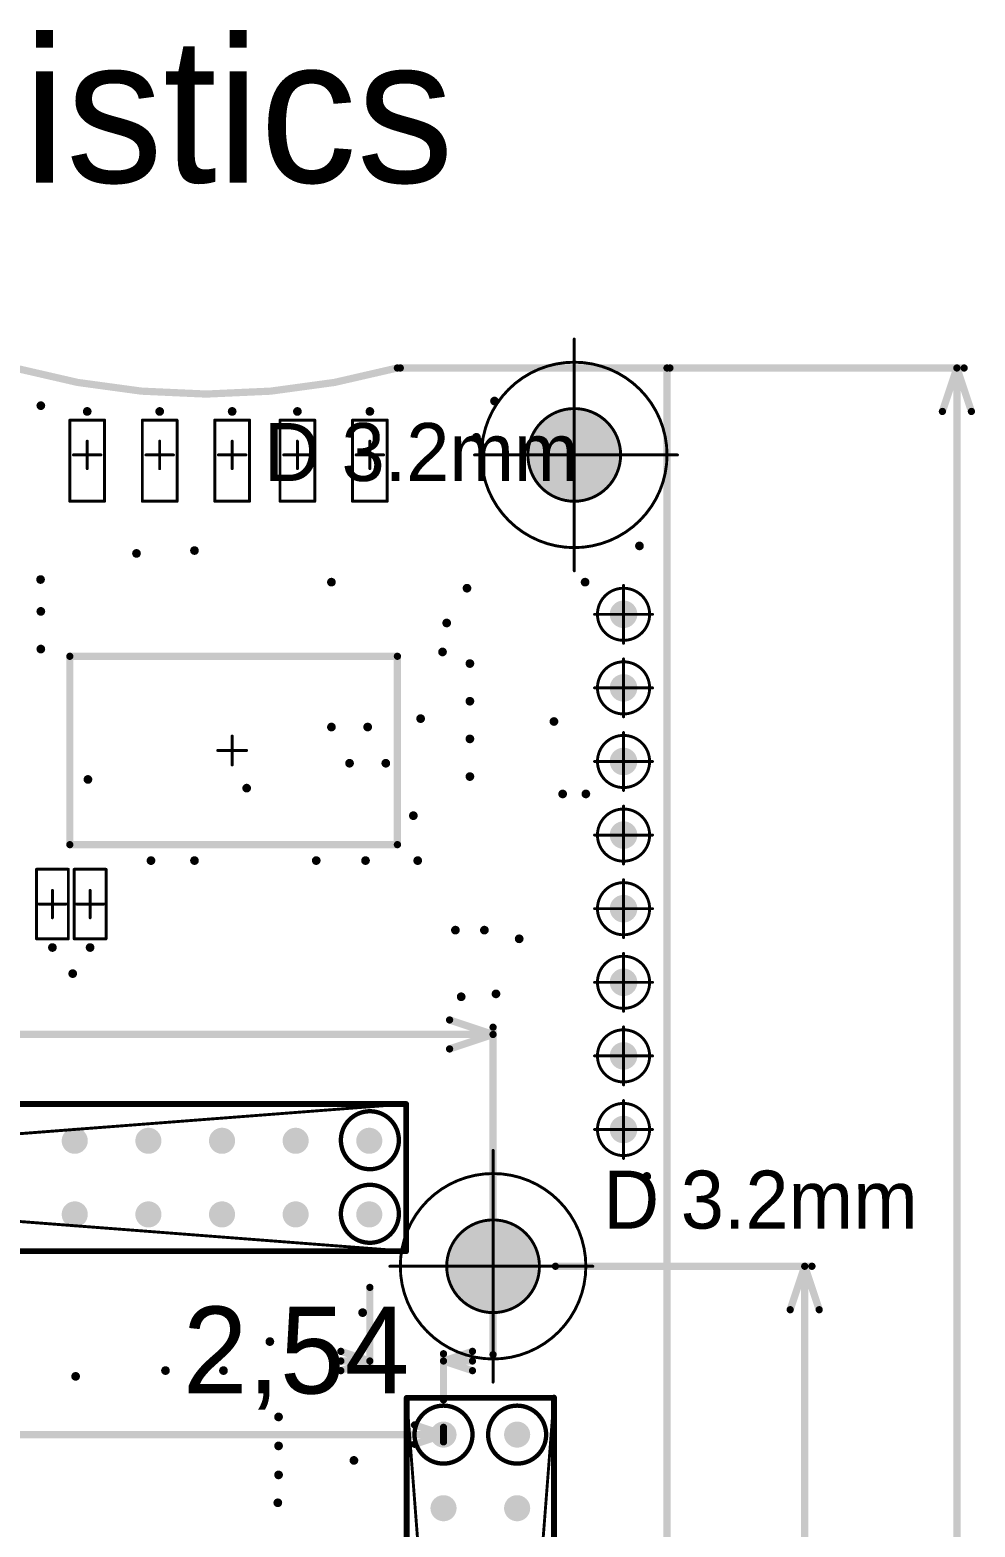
# Model space of a CAD drawing. Header units: millimetres. Extents: x 252 to 364, y 159 to 295.
# Drawn here: x 330.2 to 362.8, y 243.6 to 295.3 of the extents above; entities that cross this region are included whole.
import ezdxf

# ---------------------------------------------------------------- set-up
doc = ezdxf.new("R2010")
doc.units = ezdxf.units.MM
for name, color, linetype in [('Mechanical15', 56, 'Continuous'), ('Mechanical2', 216, 'Continuous'), ('PadHoleLayer', 156, 'Continuous'), ('ViaHoleLayer', 16, 'Continuous')]:
    doc.layers.add(name, color=color, linetype=linetype)

# ---------------------------------------------------------------- blocks, each defined once
blk = doc.blocks.new('TEST_POINT_THD_D1_8MM_5')
at = {"layer": 'Mechanical15', "const_width": 0.1}
for points in [[(0, 1), (0, -1)], [(1, 0), (-1, 0)]]:
    blk.add_lwpolyline(points, dxfattribs=at)
at = {"layer": 'Mechanical15'}
for points, const_width in [([(-0.025, 1, 1), (0.025, 1, 1)], 0.05), ([(0.9, 0, 1), (-0.9, 0, 1)], 0.1), ([(-1.025, 0, 1), (-0.975, 0, 1)], 0.05), ([(-0.925, 0, 1), (-0.875, 0, 1)], 0.05), ([(0.875, 0, 1), (0.925, 0, 1)], 0.05), ([(0.975, 0, 1), (1.025, 0, 1)], 0.05), ([(-0.025, -1, 1), (0.025, -1, 1)], 0.05)]:
    blk.add_lwpolyline(points, format="xyb", close=True, dxfattribs=dict(at, const_width=const_width))
at = {"layer": 'PadHoleLayer', "const_width": 0.475}
blk.add_lwpolyline([(-0.238, 0, 1), (0.238, 0, 1)], format="xyb", close=True, dxfattribs=at)
blk = doc.blocks.new('0603__1608__LED_12')
at = {"layer": 'Mechanical15', "const_width": 0.1}
for points in [[(1.6, 0.6), (-1.2, 0.6)], [(-1.2, -0.6), (-1.2, 0.6)], [(0, -0.475), (0, 0.475)], [(1.6, -0.6), (1.6, 0.6)], [(0.475, 0), (-0.475, 0)], [(1.6, -0.6), (-1.2, -0.6)]]:
    blk.add_lwpolyline(points, dxfattribs=at)
at = {"layer": 'Mechanical15', "const_width": 0.05}
for points in [[(-1.225, 0.6, 1), (-1.175, 0.6, 1)], [(-1.225, 0.6, 1), (-1.175, 0.6, 1)], [(-0.025, 0.475, 1), (0.025, 0.475, 1)], [(1.575, 0.6, 1), (1.625, 0.6, 1)], [(1.575, 0.6, 1), (1.625, 0.6, 1)], [(-0.5, 0, 1), (-0.45, 0, 1)], [(0.45, 0, 1), (0.5, 0, 1)], [(-0.025, -0.475, 1), (0.025, -0.475, 1)], [(-1.225, -0.6, 1), (-1.175, -0.6, 1)], [(-1.225, -0.6, 1), (-1.175, -0.6, 1)], [(1.575, -0.6, 1), (1.625, -0.6, 1)], [(1.575, -0.6, 1), (1.625, -0.6, 1)]]:
    blk.add_lwpolyline(points, format="xyb", close=True, dxfattribs=at)
blk = doc.blocks.new('0603__1608__33')
at = {"layer": 'Mechanical15', "const_width": 0.1}
for points in [[(-1.2, 0.55), (1.2, 0.55)], [(-1.2, 0.55), (-1.2, -0.55)], [(-1.2, 0.55), (1.2, 0.55)], [(0, 0.475), (0, -0.475)], [(1.2, 0.55), (1.2, -0.55)], [(-0.475, 0), (0.475, 0)], [(-1.2, -0.55), (1.2, -0.55)]]:
    blk.add_lwpolyline(points, dxfattribs=at)
at = {"layer": 'Mechanical15', "const_width": 0.05}
for points in [[(-1.225, 0.55, 1), (-1.175, 0.55, 1)], [(-1.225, 0.55, 1), (-1.175, 0.55, 1)], [(-1.225, 0.55, 1), (-1.175, 0.55, 1)], [(-0.025, 0.475, 1), (0.025, 0.475, 1)], [(1.175, 0.55, 1), (1.225, 0.55, 1)], [(1.175, 0.55, 1), (1.225, 0.55, 1)], [(1.175, 0.55, 1), (1.225, 0.55, 1)], [(-0.5, 0, 1), (-0.45, 0, 1)], [(0.45, 0, 1), (0.5, 0, 1)], [(-1.225, -0.55, 1), (-1.175, -0.55, 1)], [(-1.225, -0.55, 1), (-1.175, -0.55, 1)], [(-0.025, -0.475, 1), (0.025, -0.475, 1)], [(1.175, -0.55, 1), (1.225, -0.55, 1)], [(1.175, -0.55, 1), (1.225, -0.55, 1)]]:
    blk.add_lwpolyline(points, format="xyb", close=True, dxfattribs=at)
blk = doc.blocks.new('0603__1608__LED_76')
at = {"layer": 'Mechanical15', "const_width": 0.1}
for points in [[(1.6, 0.6), (-1.2, 0.6)], [(-1.2, -0.6), (-1.2, 0.6)], [(0, -0.475), (0, 0.475)], [(1.6, -0.6), (1.6, 0.6)], [(0.475, 0), (-0.475, 0)], [(1.6, -0.6), (-1.2, -0.6)]]:
    blk.add_lwpolyline(points, dxfattribs=at)
at = {"layer": 'Mechanical15', "const_width": 0.05}
for points in [[(-1.225, 0.6, 1), (-1.175, 0.6, 1)], [(-1.225, 0.6, 1), (-1.175, 0.6, 1)], [(-0.025, 0.475, 1), (0.025, 0.475, 1)], [(1.575, 0.6, 1), (1.625, 0.6, 1)], [(1.575, 0.6, 1), (1.625, 0.6, 1)], [(-0.5, 0, 1), (-0.45, 0, 1)], [(0.45, 0, 1), (0.5, 0, 1)], [(-0.025, -0.475, 1), (0.025, -0.475, 1)], [(-1.225, -0.6, 1), (-1.175, -0.6, 1)], [(-1.225, -0.6, 1), (-1.175, -0.6, 1)], [(1.575, -0.6, 1), (1.625, -0.6, 1)], [(1.575, -0.6, 1), (1.625, -0.6, 1)]]:
    blk.add_lwpolyline(points, format="xyb", close=True, dxfattribs=at)
blk = doc.blocks.new('0603__1608__LED_77')
at = {"layer": 'Mechanical15', "const_width": 0.1}
for points in [[(-1.2, -0.6), (-1.2, 0.6)], [(1.6, 0.6), (-1.2, 0.6)], [(0, -0.475), (0, 0.475)], [(1.6, -0.6), (1.6, 0.6)], [(0.475, 0), (-0.475, 0)], [(1.6, -0.6), (-1.2, -0.6)]]:
    blk.add_lwpolyline(points, dxfattribs=at)
at = {"layer": 'Mechanical15', "const_width": 0.05}
for points in [[(-1.225, 0.6, 1), (-1.175, 0.6, 1)], [(-1.225, 0.6, 1), (-1.175, 0.6, 1)], [(-0.025, 0.475, 1), (0.025, 0.475, 1)], [(1.575, 0.6, 1), (1.625, 0.6, 1)], [(1.575, 0.6, 1), (1.625, 0.6, 1)], [(-0.5, 0, 1), (-0.45, 0, 1)], [(0.45, 0, 1), (0.5, 0, 1)], [(-0.025, -0.475, 1), (0.025, -0.475, 1)], [(-1.225, -0.6, 1), (-1.175, -0.6, 1)], [(-1.225, -0.6, 1), (-1.175, -0.6, 1)], [(1.575, -0.6, 1), (1.625, -0.6, 1)], [(1.575, -0.6, 1), (1.625, -0.6, 1)]]:
    blk.add_lwpolyline(points, format="xyb", close=True, dxfattribs=at)
blk = doc.blocks.new('0603__1608__LED_78')
at = {"layer": 'Mechanical15', "const_width": 0.1}
for points in [[(1.6, 0.6), (-1.2, 0.6)], [(-1.2, -0.6), (-1.2, 0.6)], [(0, -0.475), (0, 0.475)], [(1.6, -0.6), (1.6, 0.6)], [(0.475, 0), (-0.475, 0)], [(1.6, -0.6), (-1.2, -0.6)]]:
    blk.add_lwpolyline(points, dxfattribs=at)
at = {"layer": 'Mechanical15', "const_width": 0.05}
for points in [[(-1.225, 0.6, 1), (-1.175, 0.6, 1)], [(-1.225, 0.6, 1), (-1.175, 0.6, 1)], [(-0.025, 0.475, 1), (0.025, 0.475, 1)], [(1.575, 0.6, 1), (1.625, 0.6, 1)], [(1.575, 0.6, 1), (1.625, 0.6, 1)], [(-0.5, 0, 1), (-0.45, 0, 1)], [(0.45, 0, 1), (0.5, 0, 1)], [(-0.025, -0.475, 1), (0.025, -0.475, 1)], [(-1.225, -0.6, 1), (-1.175, -0.6, 1)], [(-1.225, -0.6, 1), (-1.175, -0.6, 1)], [(1.575, -0.6, 1), (1.625, -0.6, 1)], [(1.575, -0.6, 1), (1.625, -0.6, 1)]]:
    blk.add_lwpolyline(points, format="xyb", close=True, dxfattribs=at)
blk = doc.blocks.new('0603__1608__144')
at = {"layer": 'Mechanical15', "const_width": 0.1}
for points in [[(1.2, 0.55), (-1.2, 0.55)], [(-1.2, -0.55), (-1.2, 0.55)], [(1.2, 0.55), (-1.2, 0.55)], [(0, -0.475), (0, 0.475)], [(1.2, -0.55), (1.2, 0.55)], [(0.475, 0), (-0.475, 0)], [(1.2, -0.55), (-1.2, -0.55)]]:
    blk.add_lwpolyline(points, dxfattribs=at)
at = {"layer": 'Mechanical15', "const_width": 0.05}
for points in [[(-1.225, 0.55, 1), (-1.175, 0.55, 1)], [(-1.225, 0.55, 1), (-1.175, 0.55, 1)], [(-1.225, 0.55, 1), (-1.175, 0.55, 1)], [(-0.025, 0.475, 1), (0.025, 0.475, 1)], [(1.175, 0.55, 1), (1.225, 0.55, 1)], [(1.175, 0.55, 1), (1.225, 0.55, 1)], [(1.175, 0.55, 1), (1.225, 0.55, 1)], [(-0.5, 0, 1), (-0.45, 0, 1)], [(0.45, 0, 1), (0.5, 0, 1)], [(-1.225, -0.55, 1), (-1.175, -0.55, 1)], [(-1.225, -0.55, 1), (-1.175, -0.55, 1)], [(-0.025, -0.475, 1), (0.025, -0.475, 1)], [(1.175, -0.55, 1), (1.225, -0.55, 1)], [(1.175, -0.55, 1), (1.225, -0.55, 1)]]:
    blk.add_lwpolyline(points, format="xyb", close=True, dxfattribs=at)
blk = doc.blocks.new('0603__1608__LED_179')
at = {"layer": 'Mechanical15', "const_width": 0.1}
for points in [[(-1.2, -0.6), (-1.2, 0.6)], [(1.6, 0.6), (-1.2, 0.6)], [(0, -0.475), (0, 0.475)], [(1.6, -0.6), (1.6, 0.6)], [(0.475, 0), (-0.475, 0)], [(1.6, -0.6), (-1.2, -0.6)]]:
    blk.add_lwpolyline(points, dxfattribs=at)
at = {"layer": 'Mechanical15', "const_width": 0.05}
for points in [[(-1.225, 0.6, 1), (-1.175, 0.6, 1)], [(-1.225, 0.6, 1), (-1.175, 0.6, 1)], [(-0.025, 0.475, 1), (0.025, 0.475, 1)], [(1.575, 0.6, 1), (1.625, 0.6, 1)], [(1.575, 0.6, 1), (1.625, 0.6, 1)], [(-0.5, 0, 1), (-0.45, 0, 1)], [(0.45, 0, 1), (0.5, 0, 1)], [(-0.025, -0.475, 1), (0.025, -0.475, 1)], [(-1.225, -0.6, 1), (-1.175, -0.6, 1)], [(-1.225, -0.6, 1), (-1.175, -0.6, 1)], [(1.575, -0.6, 1), (1.625, -0.6, 1)], [(1.575, -0.6, 1), (1.625, -0.6, 1)]]:
    blk.add_lwpolyline(points, format="xyb", close=True, dxfattribs=at)
blk = doc.blocks.new('TEST_POINT_THD_D1_8MM_191')
at = {"layer": 'Mechanical15', "const_width": 0.1}
for points in [[(0, 1), (0, -1)], [(1, 0), (-1, 0)]]:
    blk.add_lwpolyline(points, dxfattribs=at)
at = {"layer": 'Mechanical15'}
for points, const_width in [([(-0.025, 1, 1), (0.025, 1, 1)], 0.05), ([(0.9, 0, 1), (-0.9, 0, 1)], 0.1), ([(-1.025, 0, 1), (-0.975, 0, 1)], 0.05), ([(-0.925, 0, 1), (-0.875, 0, 1)], 0.05), ([(0.875, 0, 1), (0.925, 0, 1)], 0.05), ([(0.975, 0, 1), (1.025, 0, 1)], 0.05), ([(-0.025, -1, 1), (0.025, -1, 1)], 0.05)]:
    blk.add_lwpolyline(points, format="xyb", close=True, dxfattribs=dict(at, const_width=const_width))
at = {"layer": 'PadHoleLayer', "const_width": 0.475}
blk.add_lwpolyline([(-0.238, 0, 1), (0.238, 0, 1)], format="xyb", close=True, dxfattribs=at)
blk = doc.blocks.new('TEST_POINT_THD_D1_8MM_192')
at = {"layer": 'Mechanical15', "const_width": 0.1}
for points in [[(0, 1), (0, -1)], [(1, 0), (-1, 0)]]:
    blk.add_lwpolyline(points, dxfattribs=at)
at = {"layer": 'Mechanical15'}
for points, const_width in [([(-0.025, 1, 1), (0.025, 1, 1)], 0.05), ([(0.9, 0, 1), (-0.9, 0, 1)], 0.1), ([(-1.025, 0, 1), (-0.975, 0, 1)], 0.05), ([(-0.925, 0, 1), (-0.875, 0, 1)], 0.05), ([(0.875, 0, 1), (0.925, 0, 1)], 0.05), ([(0.975, 0, 1), (1.025, 0, 1)], 0.05), ([(-0.025, -1, 1), (0.025, -1, 1)], 0.05)]:
    blk.add_lwpolyline(points, format="xyb", close=True, dxfattribs=dict(at, const_width=const_width))
at = {"layer": 'PadHoleLayer', "const_width": 0.475}
blk.add_lwpolyline([(-0.238, 0, 1), (0.238, 0, 1)], format="xyb", close=True, dxfattribs=at)
blk = doc.blocks.new('TEST_POINT_THD_D1_8MM_193')
at = {"layer": 'Mechanical15', "const_width": 0.1}
for points in [[(0, 1), (0, -1)], [(1, 0), (-1, 0)]]:
    blk.add_lwpolyline(points, dxfattribs=at)
at = {"layer": 'Mechanical15'}
for points, const_width in [([(-0.025, 1, 1), (0.025, 1, 1)], 0.05), ([(0.9, 0, 1), (-0.9, 0, 1)], 0.1), ([(-1.025, 0, 1), (-0.975, 0, 1)], 0.05), ([(-0.925, 0, 1), (-0.875, 0, 1)], 0.05), ([(0.875, 0, 1), (0.925, 0, 1)], 0.05), ([(0.975, 0, 1), (1.025, 0, 1)], 0.05), ([(-0.025, -1, 1), (0.025, -1, 1)], 0.05)]:
    blk.add_lwpolyline(points, format="xyb", close=True, dxfattribs=dict(at, const_width=const_width))
at = {"layer": 'PadHoleLayer', "const_width": 0.475}
blk.add_lwpolyline([(-0.238, 0, 1), (0.238, 0, 1)], format="xyb", close=True, dxfattribs=at)
blk = doc.blocks.new('TEST_POINT_THD_D1_8MM_194')
at = {"layer": 'Mechanical15', "const_width": 0.1}
for points in [[(0, 1), (0, -1)], [(1, 0), (-1, 0)]]:
    blk.add_lwpolyline(points, dxfattribs=at)
at = {"layer": 'Mechanical15'}
for points, const_width in [([(-0.025, 1, 1), (0.025, 1, 1)], 0.05), ([(0.9, 0, 1), (-0.9, 0, 1)], 0.1), ([(-1.025, 0, 1), (-0.975, 0, 1)], 0.05), ([(-0.925, 0, 1), (-0.875, 0, 1)], 0.05), ([(0.875, 0, 1), (0.925, 0, 1)], 0.05), ([(0.975, 0, 1), (1.025, 0, 1)], 0.05), ([(-0.025, -1, 1), (0.025, -1, 1)], 0.05)]:
    blk.add_lwpolyline(points, format="xyb", close=True, dxfattribs=dict(at, const_width=const_width))
at = {"layer": 'PadHoleLayer', "const_width": 0.475}
blk.add_lwpolyline([(-0.238, 0, 1), (0.238, 0, 1)], format="xyb", close=True, dxfattribs=at)
blk = doc.blocks.new('TEST_POINT_THD_D1_8MM_195')
at = {"layer": 'Mechanical15', "const_width": 0.1}
for points in [[(0, 1), (0, -1)], [(1, 0), (-1, 0)]]:
    blk.add_lwpolyline(points, dxfattribs=at)
at = {"layer": 'Mechanical15'}
for points, const_width in [([(-0.025, 1, 1), (0.025, 1, 1)], 0.05), ([(0.9, 0, 1), (-0.9, 0, 1)], 0.1), ([(-1.025, 0, 1), (-0.975, 0, 1)], 0.05), ([(-0.925, 0, 1), (-0.875, 0, 1)], 0.05), ([(0.875, 0, 1), (0.925, 0, 1)], 0.05), ([(0.975, 0, 1), (1.025, 0, 1)], 0.05), ([(-0.025, -1, 1), (0.025, -1, 1)], 0.05)]:
    blk.add_lwpolyline(points, format="xyb", close=True, dxfattribs=dict(at, const_width=const_width))
at = {"layer": 'PadHoleLayer', "const_width": 0.475}
blk.add_lwpolyline([(-0.238, 0, 1), (0.238, 0, 1)], format="xyb", close=True, dxfattribs=at)
blk = doc.blocks.new('TEST_POINT_THD_D1_8MM_196')
at = {"layer": 'Mechanical15', "const_width": 0.1}
for points in [[(0, 1), (0, -1)], [(1, 0), (-1, 0)]]:
    blk.add_lwpolyline(points, dxfattribs=at)
at = {"layer": 'Mechanical15'}
for points, const_width in [([(-0.025, 1, 1), (0.025, 1, 1)], 0.05), ([(0.9, 0, 1), (-0.9, 0, 1)], 0.1), ([(-1.025, 0, 1), (-0.975, 0, 1)], 0.05), ([(-0.925, 0, 1), (-0.875, 0, 1)], 0.05), ([(0.875, 0, 1), (0.925, 0, 1)], 0.05), ([(0.975, 0, 1), (1.025, 0, 1)], 0.05), ([(-0.025, -1, 1), (0.025, -1, 1)], 0.05)]:
    blk.add_lwpolyline(points, format="xyb", close=True, dxfattribs=dict(at, const_width=const_width))
at = {"layer": 'PadHoleLayer', "const_width": 0.475}
blk.add_lwpolyline([(-0.238, 0, 1), (0.238, 0, 1)], format="xyb", close=True, dxfattribs=at)
blk = doc.blocks.new('TEST_POINT_THD_D1_8MM_197')
at = {"layer": 'Mechanical15', "const_width": 0.1}
for points in [[(0, 1), (0, -1)], [(1, 0), (-1, 0)]]:
    blk.add_lwpolyline(points, dxfattribs=at)
at = {"layer": 'Mechanical15'}
for points, const_width in [([(-0.025, 1, 1), (0.025, 1, 1)], 0.05), ([(0.9, 0, 1), (-0.9, 0, 1)], 0.1), ([(-1.025, 0, 1), (-0.975, 0, 1)], 0.05), ([(-0.925, 0, 1), (-0.875, 0, 1)], 0.05), ([(0.875, 0, 1), (0.925, 0, 1)], 0.05), ([(0.975, 0, 1), (1.025, 0, 1)], 0.05), ([(-0.025, -1, 1), (0.025, -1, 1)], 0.05)]:
    blk.add_lwpolyline(points, format="xyb", close=True, dxfattribs=dict(at, const_width=const_width))
at = {"layer": 'PadHoleLayer', "const_width": 0.475}
blk.add_lwpolyline([(-0.238, 0, 1), (0.238, 0, 1)], format="xyb", close=True, dxfattribs=at)
blk = doc.blocks.new('TACTILE_SWITCH_6_6MM_SMD_198')
at = {"layer": 'Mechanical15'}
for points, const_width in [([(-3.25, 5.6), (3.25, 5.6)], 0.25), ([(-3.25, 5.6), (-3.25, -5.7)], 0.25), ([(3.25, 5.6), (3.25, -5.7)], 0.25), ([(0, 0.5), (0, -0.5)], 0.1), ([(-0.5, 0), (0.5, 0)], 0.1), ([(-3.25, -5.7), (3.25, -5.7)], 0.25)]:
    blk.add_lwpolyline(points, dxfattribs=dict(at, const_width=const_width))
for points, const_width in [([(-3.313, 5.6, 1), (-3.188, 5.6, 1)], 0.125), ([(-3.313, 5.6, 1), (-3.188, 5.6, 1)], 0.125), ([(3.188, 5.6, 1), (3.313, 5.6, 1)], 0.125), ([(3.188, 5.6, 1), (3.313, 5.6, 1)], 0.125), ([(-0.025, 0.5, 1), (0.025, 0.5, 1)], 0.05), ([(-0.525, 0, 1), (-0.475, 0, 1)], 0.05), ([(0.475, 0, 1), (0.525, 0, 1)], 0.05), ([(-0.025, -0.5, 1), (0.025, -0.5, 1)], 0.05), ([(-3.313, -5.7, 1), (-3.188, -5.7, 1)], 0.125), ([(-3.313, -5.7, 1), (-3.188, -5.7, 1)], 0.125), ([(3.188, -5.7, 1), (3.313, -5.7, 1)], 0.125), ([(3.188, -5.7, 1), (3.313, -5.7, 1)], 0.125)]:
    blk.add_lwpolyline(points, format="xyb", close=True, dxfattribs=dict(at, const_width=const_width))
blk = doc.blocks.new('HEADER_2_26_2_54MM_THD_201')
at = {"layer": 'Mechanical15', "const_width": 0.2}
for points in [[(-33.03, 2.54), (33.02, 2.54)], [(-33.03, 2.54), (33.02, 2.54)], [(33.02, -2.54), (33.02, 2.54)], [(33.02, -2.54), (33.02, 2.54)], [(33.02, -2.54), (33.02, 2.54)], [(-33.02, -2.54), (33.02, -2.54)]]:
    blk.add_lwpolyline(points, dxfattribs=at)
at = {"layer": 'Mechanical15', "const_width": 0.1}
for points in [[(32.97, 2.54, 1), (33.07, 2.54, 1)], [(32.97, 2.54, 1), (33.07, 2.54, 1)], [(32.97, 2.54, 1), (33.07, 2.54, 1)], [(32.97, 2.54, 1), (33.07, 2.54, 1)], [(32.97, 2.54, 1), (33.07, 2.54, 1)], [(32.97, -2.54, 1), (33.07, -2.54, 1)], [(32.97, -2.54, 1), (33.07, -2.54, 1)], [(32.97, -2.54, 1), (33.07, -2.54, 1)], [(32.97, -2.54, 1), (33.07, -2.54, 1)]]:
    blk.add_lwpolyline(points, format="xyb", close=True, dxfattribs=at)
at = {"layer": 'Mechanical2', "const_width": 0.1}
for points in [[(-33.03, -2.54), (33.01, 2.54)], [(-33.02, 2.54), (33.01, 2.54)], [(-33.02, 2.54), (33.01, -2.54)], [(33.01, -2.54), (33.01, 2.54)], [(-33.02, -2.54), (33.01, -2.54)]]:
    blk.add_lwpolyline(points, dxfattribs=at)
at = {"layer": 'Mechanical2', "const_width": 0.05}
for points in [[(32.985, 2.54, 1), (33.035, 2.54, 1)], [(32.985, 2.54, 1), (33.035, 2.54, 1)], [(32.985, 2.54, 1), (33.035, 2.54, 1)], [(32.985, -2.54, 1), (33.035, -2.54, 1)], [(32.985, -2.54, 1), (33.035, -2.54, 1)], [(32.985, -2.54, 1), (33.035, -2.54, 1)]]:
    blk.add_lwpolyline(points, format="xyb", close=True, dxfattribs=at)
at = {"layer": 'PadHoleLayer', "const_width": 0.45}
for points in [[(21.365, 1.27, 1), (21.815, 1.27, 1)], [(23.905, 1.27, 1), (24.355, 1.27, 1)], [(26.445, 1.27, 1), (26.895, 1.27, 1)], [(28.985, 1.27, 1), (29.435, 1.27, 1)], [(31.525, 1.27, 1), (31.975, 1.27, 1)], [(21.365, -1.27, 1), (21.815, -1.27, 1)], [(23.905, -1.27, 1), (24.355, -1.27, 1)], [(26.445, -1.27, 1), (26.895, -1.27, 1)], [(28.985, -1.27, 1), (29.435, -1.27, 1)], [(31.525, -1.27, 1), (31.975, -1.27, 1)]]:
    blk.add_lwpolyline(points, format="xyb", close=True, dxfattribs=at)
blk = doc.blocks.new('HEADER_2_26_2_54MM_THD_203')
at = {"layer": 'Mechanical15', "const_width": 0.2}
for points in [[(33.02, 2.54), (-33.03, 2.54)], [(33.02, 2.54), (-33.03, 2.54)], [(-33.02, -2.54), (-33.02, 2.54)], [(-33.02, -2.54), (-33.02, 2.54)], [(-33.02, -2.54), (-33.02, 2.54)], [(33.02, -2.54), (-33.02, -2.54)]]:
    blk.add_lwpolyline(points, dxfattribs=at)
at = {"layer": 'Mechanical15', "const_width": 0.1}
for points in [[(-33.08, 2.54, 1), (-32.98, 2.54, 1)], [(-33.08, 2.54, 1), (-32.98, 2.54, 1)], [(-33.07, 2.54, 1), (-32.97, 2.54, 1)], [(-33.07, 2.54, 1), (-32.97, 2.54, 1)], [(-33.07, 2.54, 1), (-32.97, 2.54, 1)], [(-33.07, -2.54, 1), (-32.97, -2.54, 1)], [(-33.07, -2.54, 1), (-32.97, -2.54, 1)], [(-33.07, -2.54, 1), (-32.97, -2.54, 1)], [(-33.07, -2.54, 1), (-32.97, -2.54, 1)]]:
    blk.add_lwpolyline(points, format="xyb", close=True, dxfattribs=at)
at = {"layer": 'Mechanical2', "const_width": 0.1}
for points in [[(-33.03, -2.54), (33.01, 2.54)], [(33.01, 2.54), (-33.02, 2.54)], [(-33.02, -2.54), (-33.02, 2.54)], [(33.01, -2.54), (-33.02, 2.54)], [(33.01, -2.54), (-33.02, -2.54)]]:
    blk.add_lwpolyline(points, dxfattribs=at)
at = {"layer": 'Mechanical2', "const_width": 0.05}
for points in [[(-33.045, 2.54, 1), (-32.995, 2.54, 1)], [(-33.045, 2.54, 1), (-32.995, 2.54, 1)], [(-33.045, 2.54, 1), (-32.995, 2.54, 1)], [(-33.055, -2.54, 1), (-33.005, -2.54, 1)], [(-33.045, -2.54, 1), (-32.995, -2.54, 1)], [(-33.045, -2.54, 1), (-32.995, -2.54, 1)]]:
    blk.add_lwpolyline(points, format="xyb", close=True, dxfattribs=at)
at = {"layer": 'PadHoleLayer', "const_width": 0.45}
for points in [[(-31.975, 1.27, 1), (-31.525, 1.27, 1)], [(-29.435, 1.27, 1), (-28.985, 1.27, 1)], [(-31.975, -1.27, 1), (-31.525, -1.27, 1)], [(-29.435, -1.27, 1), (-28.985, -1.27, 1)]]:
    blk.add_lwpolyline(points, format="xyb", close=True, dxfattribs=at)

msp = doc.modelspace()

# ---------------------------------------------------------------- linework, layer by layer
at = {"layer": 'Mechanical2'}
for points, const_width in [([(349.001, 276.641), (349.001, 284.641)], 0.1), ([(343.001, 283.641), (352.201, 283.641)], 0.25), ([(352.201, 163.641), (352.201, 283.641)], 0.25), ([(352.301, 283.641), (362.451, 283.641)], 0.25), ([(361.701, 282.141), (362.201, 283.641)], 0.25), ([(362.201, 227.257), (362.201, 283.641)], 0.25), ([(362.201, 283.641), (362.701, 282.141)], 0.25), ([(345.561, 280.641), (352.561, 280.641)], 0.1), ([(344.701, 261.141), (346.201, 260.641)], 0.25), ([(346.201, 249.591), (346.201, 260.891)], 0.25), ([(313.451, 260.641), (346.201, 260.641)], 0.25), ([(344.701, 260.141), (346.201, 260.641)], 0.25), ([(346.201, 248.641), (346.201, 256.641)], 0.1), ([(342.641, 252.641), (349.641, 252.641)], 0.1), ([(348.351, 252.641), (357.201, 252.641)], 0.25), ([(356.451, 251.141), (356.951, 252.641)], 0.25), ([(356.951, 218.42), (356.951, 252.641)], 0.25), ([(356.951, 252.641), (357.451, 251.141)], 0.25), ([(341.951, 249.121), (341.951, 251.911)], 0.25), ([(340.951, 249.704), (341.951, 249.371)], 0.25), ([(344.491, 249.371), (345.491, 249.704)], 0.25), ([(344.491, 248.031), (344.491, 249.621)], 0.25), ([(340.951, 249.371), (341.951, 249.371)], 0.25), ([(340.951, 249.038), (341.951, 249.371)], 0.25), ([(344.491, 249.371), (345.491, 249.371)], 0.25), ([(344.491, 249.371), (345.491, 249.038)], 0.25), ([(343.491, 247.164), (344.491, 246.831)], 0.25), ([(344.491, 246.581), (344.491, 247.081)], 0.25), ([(313.518, 246.831), (344.491, 246.831)], 0.25), ([(343.491, 246.498), (344.491, 246.831)], 0.25)]:
    msp.add_lwpolyline(points, dxfattribs=dict(at, const_width=const_width))
for points, const_width in [([(348.976, 284.641, 1), (349.026, 284.641, 1)], 0.05), ([(342.838, 283.641, 1), (342.963, 283.641, 1)], 0.125), ([(342.938, 283.641, 1), (343.063, 283.641, 1)], 0.125), ([(352.201, 280.641, 1), (345.801, 280.641, 1)], 0.1), ([(352.138, 283.641, 1), (352.263, 283.641, 1)], 0.125), ([(352.138, 283.641, 1), (352.263, 283.641, 1)], 0.125), ([(352.238, 283.641, 1), (352.363, 283.641, 1)], 0.125), ([(362.138, 283.641, 1), (362.263, 283.641, 1)], 0.125), ([(362.138, 283.641, 1), (362.263, 283.641, 1)], 0.125), ([(362.138, 283.641, 1), (362.263, 283.641, 1)], 0.125), ([(362.388, 283.641, 1), (362.513, 283.641, 1)], 0.125), ([(350.601, 280.641, 1), (347.401, 280.641, 1)], 0.1), ([(361.638, 282.141, 1), (361.763, 282.141, 1)], 0.125), ([(362.638, 282.141, 1), (362.763, 282.141, 1)], 0.125), ([(345.536, 280.641, 1), (345.586, 280.641, 1)], 0.05), ([(345.776, 280.641, 1), (345.826, 280.641, 1)], 0.05), ([(347.376, 280.641, 1), (347.426, 280.641, 1)], 0.05), ([(350.576, 280.641, 1), (350.626, 280.641, 1)], 0.05), ([(352.176, 280.641, 1), (352.226, 280.641, 1)], 0.05), ([(352.536, 280.641, 1), (352.586, 280.641, 1)], 0.05), ([(348.976, 276.641, 1), (349.026, 276.641, 1)], 0.05), ([(344.638, 261.141, 1), (344.763, 261.141, 1)], 0.125), ([(346.138, 260.891, 1), (346.263, 260.891, 1)], 0.125), ([(346.138, 260.641, 1), (346.263, 260.641, 1)], 0.125), ([(346.138, 260.641, 1), (346.263, 260.641, 1)], 0.125), ([(346.138, 260.641, 1), (346.263, 260.641, 1)], 0.125), ([(344.638, 260.141, 1), (344.763, 260.141, 1)], 0.125), ([(342.951, 256.991, 1), (340.951, 256.991, 1)], 0.15), ([(340.913, 256.991, 1), (340.988, 256.991, 1)], 0.075), ([(342.913, 256.991, 1), (342.988, 256.991, 1)], 0.075), ([(346.176, 256.641, 1), (346.226, 256.641, 1)], 0.05), ([(349.401, 252.641, 1), (343.001, 252.641, 1)], 0.1), ([(342.951, 254.451, 1), (340.951, 254.451, 1)], 0.15), ([(340.913, 254.451, 1), (340.988, 254.451, 1)], 0.075), ([(342.913, 254.451, 1), (342.988, 254.451, 1)], 0.075), ([(347.801, 252.641, 1), (344.601, 252.641, 1)], 0.1), ([(342.616, 252.641, 1), (342.666, 252.641, 1)], 0.05), ([(342.976, 252.641, 1), (343.026, 252.641, 1)], 0.05), ([(344.576, 252.641, 1), (344.626, 252.641, 1)], 0.05), ([(347.776, 252.641, 1), (347.826, 252.641, 1)], 0.05), ([(348.288, 252.641, 1), (348.413, 252.641, 1)], 0.125), ([(349.376, 252.641, 1), (349.426, 252.641, 1)], 0.05), ([(349.616, 252.641, 1), (349.666, 252.641, 1)], 0.05), ([(356.888, 252.641, 1), (357.013, 252.641, 1)], 0.125), ([(356.888, 252.641, 1), (357.013, 252.641, 1)], 0.125), ([(356.888, 252.641, 1), (357.013, 252.641, 1)], 0.125), ([(357.138, 252.641, 1), (357.263, 252.641, 1)], 0.125), ([(341.888, 251.911, 1), (342.013, 251.911, 1)], 0.125), ([(356.388, 251.141, 1), (356.513, 251.141, 1)], 0.125), ([(357.388, 251.141, 1), (357.513, 251.141, 1)], 0.125), ([(340.888, 249.704, 1), (341.013, 249.704, 1)], 0.125), ([(344.428, 249.621, 1), (344.553, 249.621, 1)], 0.125), ([(345.428, 249.704, 1), (345.553, 249.704, 1)], 0.125), ([(346.138, 249.591, 1), (346.263, 249.591, 1)], 0.125), ([(340.888, 249.371, 1), (341.013, 249.371, 1)], 0.125), ([(340.888, 249.038, 1), (341.013, 249.038, 1)], 0.125), ([(341.888, 249.371, 1), (342.013, 249.371, 1)], 0.125), ([(341.888, 249.371, 1), (342.013, 249.371, 1)], 0.125), ([(341.888, 249.371, 1), (342.013, 249.371, 1)], 0.125), ([(341.888, 249.121, 1), (342.013, 249.121, 1)], 0.125), ([(344.428, 249.371, 1), (344.553, 249.371, 1)], 0.125), ([(344.428, 249.371, 1), (344.553, 249.371, 1)], 0.125), ([(344.428, 249.371, 1), (344.553, 249.371, 1)], 0.125), ([(345.428, 249.371, 1), (345.553, 249.371, 1)], 0.125), ([(345.428, 249.038, 1), (345.553, 249.038, 1)], 0.125), ([(346.176, 248.641, 1), (346.226, 248.641, 1)], 0.05), ([(344.428, 248.031, 1), (344.553, 248.031, 1)], 0.125), ([(345.491, 246.831, 1), (343.491, 246.831, 1)], 0.15), ([(348.031, 246.831, 1), (346.031, 246.831, 1)], 0.15), ([(343.428, 247.164, 1), (343.553, 247.164, 1)], 0.125), ([(344.428, 247.081, 1), (344.553, 247.081, 1)], 0.125), ([(343.428, 246.498, 1), (343.553, 246.498, 1)], 0.125), ([(343.453, 246.831, 1), (343.528, 246.831, 1)], 0.075), ([(344.428, 246.831, 1), (344.553, 246.831, 1)], 0.125), ([(344.428, 246.831, 1), (344.553, 246.831, 1)], 0.125), ([(344.428, 246.831, 1), (344.553, 246.831, 1)], 0.125), ([(344.428, 246.581, 1), (344.553, 246.581, 1)], 0.125), ([(345.453, 246.831, 1), (345.528, 246.831, 1)], 0.075), ([(345.993, 246.831, 1), (346.068, 246.831, 1)], 0.075), ([(347.993, 246.831, 1), (348.068, 246.831, 1)], 0.075)]:
    msp.add_lwpolyline(points, format="xyb", close=True, dxfattribs=dict(at, const_width=const_width))
at = {"layer": 'Mechanical2', "const_width": 0.25}
msp.add_lwpolyline([(342.901, 283.641, -0.136394), (329.701, 283.641)], format="xyb", dxfattribs=at)
at = {"layer": 'PadHoleLayer', "const_width": 1.6}
for points in [[(348.201, 280.641, 1), (349.801, 280.641, 1)], [(345.401, 252.641, 1), (347.001, 252.641, 1)]]:
    msp.add_lwpolyline(points, format="xyb", close=True, dxfattribs=at)
at = {"layer": 'ViaHoleLayer', "const_width": 0.15}
for points in [[(346.175, 282.5, 1), (346.325, 282.5, 1)], [(330.526, 282.341, 1), (330.676, 282.341, 1)], [(332.126, 282.141, 1), (332.276, 282.141, 1)], [(334.626, 282.141, 1), (334.776, 282.141, 1)], [(337.126, 282.141, 1), (337.276, 282.141, 1)], [(339.376, 282.141, 1), (339.526, 282.141, 1)], [(341.876, 282.141, 1), (342.026, 282.141, 1)], [(345.55, 281.25, 1), (345.7, 281.25, 1)], [(335.826, 277.341, 1), (335.976, 277.341, 1)], [(351.175, 277.5, 1), (351.325, 277.5, 1)], [(333.826, 277.241, 1), (333.976, 277.241, 1)], [(330.516, 276.341, 1), (330.666, 276.341, 1)], [(340.55, 276.25, 1), (340.7, 276.25, 1)], [(345.226, 276.041, 1), (345.376, 276.041, 1)], [(349.3, 276.25, 1), (349.45, 276.25, 1)], [(330.526, 275.241, 1), (330.676, 275.241, 1)], [(344.526, 274.841, 1), (344.676, 274.841, 1)], [(330.526, 273.941, 1), (330.676, 273.941, 1)], [(344.382, 273.841, 1), (344.532, 273.841, 1)], [(345.326, 273.441, 1), (345.476, 273.441, 1)], [(345.326, 272.141, 1), (345.476, 272.141, 1)], [(340.55, 271.25, 1), (340.7, 271.25, 1)], [(341.8, 271.25, 1), (341.95, 271.25, 1)], [(343.626, 271.541, 1), (343.776, 271.541, 1)], [(348.226, 271.441, 1), (348.376, 271.441, 1)], [(345.326, 270.841, 1), (345.476, 270.841, 1)], [(341.175, 270, 1), (341.325, 270, 1)], [(342.425, 270, 1), (342.575, 270, 1)], [(332.151, 269.441, 1), (332.301, 269.441, 1)], [(337.626, 269.141, 1), (337.776, 269.141, 1)], [(345.326, 269.541, 1), (345.476, 269.541, 1)], [(348.526, 268.941, 1), (348.676, 268.941, 1)], [(349.326, 268.941, 1), (349.476, 268.941, 1)], [(343.376, 268.191, 1), (343.526, 268.191, 1)], [(334.326, 266.641, 1), (334.476, 266.641, 1)], [(335.826, 266.641, 1), (335.976, 266.641, 1)], [(340.026, 266.641, 1), (340.176, 266.641, 1)], [(341.726, 266.641, 1), (341.876, 266.641, 1)], [(343.526, 266.641, 1), (343.676, 266.641, 1)], [(344.826, 264.241, 1), (344.976, 264.241, 1)], [(345.826, 264.241, 1), (345.976, 264.241, 1)], [(347.026, 263.941, 1), (347.176, 263.941, 1)], [(330.926, 263.641, 1), (331.076, 263.641, 1)], [(332.226, 263.641, 1), (332.376, 263.641, 1)], [(331.626, 262.741, 1), (331.776, 262.741, 1)], [(345.026, 261.941, 1), (345.176, 261.941, 1)], [(346.226, 262.041, 1), (346.376, 262.041, 1)], [(351.426, 255.741, 1), (351.576, 255.741, 1)], [(341.626, 251.041, 1), (341.776, 251.041, 1)], [(338.426, 250.041, 1), (338.576, 250.041, 1)], [(334.826, 249.041, 1), (334.976, 249.041, 1)], [(336.826, 249.041, 1), (336.976, 249.041, 1)], [(331.726, 248.841, 1), (331.876, 248.841, 1)], [(338.726, 247.441, 1), (338.876, 247.441, 1)], [(338.726, 246.441, 1), (338.876, 246.441, 1)], [(341.326, 245.941, 1), (341.476, 245.941, 1)], [(338.726, 245.441, 1), (338.876, 245.441, 1)], [(338.701, 244.478, 1), (338.851, 244.478, 1)]]:
    msp.add_lwpolyline(points, format="xyb", close=True, dxfattribs=at)

# ---------------------------------------------------------------- block references
for name, p, rotation in [('0603__1608__LED_12', (332.201, 280.641), 270), ('0603__1608__LED_76', (334.701, 280.641), 270), ('0603__1608__LED_77', (337.201, 280.641), 270), ('0603__1608__LED_78', (339.451, 280.641), 270), ('0603__1608__LED_179', (341.951, 280.641), 270), ('TEST_POINT_THD_D1_8MM_196', (350.701, 275.141), 180), ('TACTILE_SWITCH_6_6MM_SMD_198', (337.201, 270.441), 90), ('TEST_POINT_THD_D1_8MM_195', (350.701, 272.601), 180), ('TEST_POINT_THD_D1_8MM_197', (350.701, 270.061), 180), ('TEST_POINT_THD_D1_8MM_191', (350.701, 267.521), 180), ('0603__1608__144', (331.001, 265.141), 270), ('0603__1608__33', (332.301, 265.141), 90), ('TEST_POINT_THD_D1_8MM_194', (350.701, 264.981), 180), ('TEST_POINT_THD_D1_8MM_193', (350.701, 262.441), 180), ('TEST_POINT_THD_D1_8MM_192', (350.701, 259.901), 180), ('HEADER_2_26_2_54MM_THD_201', (310.181, 255.701), 360), ('TEST_POINT_THD_D1_8MM_5', (350.701, 257.361), 180), ('HEADER_2_26_2_54MM_THD_203', (345.761, 215.081), 270)]:
    msp.add_blockref(name, p, dxfattribs=dict(rotation=rotation))

# ---------------------------------------------------------------- texts
at = {"layer": 'Mechanical2'}
for s, height, p in [('Mechanical Characteristics', 5, (264.951, 290.041)), ('D 3.2mm', 2, (338.301, 279.741)), ('D 3.2mm', 2, (350.001, 253.941))]:
    msp.add_text(s, height=height, rotation=360, dxfattribs=at).set_placement(p)
msp.add_text('2,54', height=3, dxfattribs=at).set_placement((335.502, 248.25))

doc.saveas('drawing.dxf')
